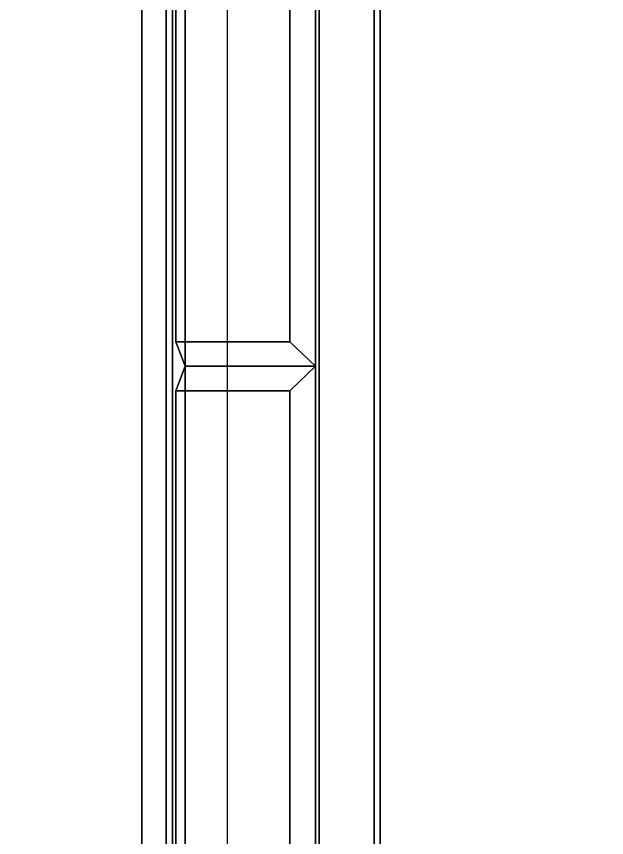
# Model space of a CAD drawing. Header units: millimetres. Extents: x -0.88 to 1, y -1.7 to 8.
# Drawn here: x -0.398 to 0.085, y -0.675 to -0.004 of the extents above; entities that cross this region are included whole.
import ezdxf

# ---------------------------------------------------------------- set-up
doc = ezdxf.new("R2010")
doc.units = ezdxf.units.MM
doc.layers.add('seats', color=3, linetype='Continuous')

msp = doc.modelspace()

# ---------------------------------------------------------------- linework, layer by layer
for points in [[(0.62, 1.3, 0.28), (0.62, -1.14, 0.28), (-0.62, -1.14, 0.28), (-0.62, 1.3, 0.28)], [(-0.1, -1.33, 1.31), (-0.1, 0.25, 1.31), (-0.62, 0.25, 0.85), (-0.62, -1.33, 0.85)], [(0.1, -1.33, 1.31), (0.1, 0.25, 1.31), (-0.1, 0.25, 1.31), (-0.1, -1.33, 1.31)]]:
    msp.add_3dface(points)
at = {"layer": 'seats'}
for points in [[(-0.27, -1.315, 1.205), (-0.27, 0.235, 1.205), (-0.275, 0.2, 1.205), (-0.275, -1.27, 1.205)], [(-0.25963, -1.27, 1.24), (-0.25963, 0.2, 1.24), (-0.27, 0.235, 1.205), (-0.27, -1.315, 1.205)], [(-0.225, -1.315, 1.205), (-0.225, 0.235, 1.205), (-0.105, 0.235, 1.61), (-0.105, -1.315, 1.61)], [(-0.15, 0.235, 1.61), (-0.15296, 0.2, 1.6), (-0.15296, -1.27, 1.6), (-0.15, -1.315, 1.61)], [(-0.105, 0.235, 1.61), (-0.15, 0.235, 1.61), (-0.15, -1.315, 1.61), (-0.105, -1.315, 1.61)], [(-0.275, -1.27, 1.205), (-0.275, 0.2, 1.205), (-0.295, 0.18, 1.22), (-0.295, -1.25, 1.22)], [(-0.25963, -0.29, 1.24), (-0.26722, -0.27, 1.265), (-0.26722, 0.18, 1.265), (-0.25963, 0.2, 1.24)], [(-0.15296, 0.2, 1.6), (-0.17389, 0.18, 1.58), (-0.17389, -0.27, 1.58), (-0.15296, -0.29, 1.6)], [(-0.295, -1.25, 1.22), (-0.295, 0.18, 1.22), (-0.605, 0.18, 1.22), (-0.605, -1.25, 1.22)], [(-0.26722, -0.27, 1.265), (-0.17389, -0.27, 1.58), (-0.17389, 0.18, 1.58), (-0.26722, 0.18, 1.265)], [(-0.15296, -0.29, 1.6), (-0.17389, -0.27, 1.58), (-0.26722, -0.27, 1.265), (-0.25963, -0.29, 1.24)], [(-0.25963, -0.29, 1.24), (-0.26722, -0.31, 1.265), (-0.17389, -0.31, 1.58), (-0.15296, -0.29, 1.6)], [(-0.25963, -0.78, 1.24), (-0.26722, -0.76, 1.265), (-0.26722, -0.31, 1.265), (-0.25963, -0.29, 1.24)], [(-0.15296, -0.29, 1.6), (-0.17389, -0.31, 1.58), (-0.17389, -0.76, 1.58), (-0.15296, -0.78, 1.6)], [(-0.26722, -0.76, 1.265), (-0.17389, -0.76, 1.58), (-0.17389, -0.31, 1.58), (-0.26722, -0.31, 1.265)]]:
    msp.add_3dface(points, dxfattribs=at)

doc.saveas('drawing.dxf')
